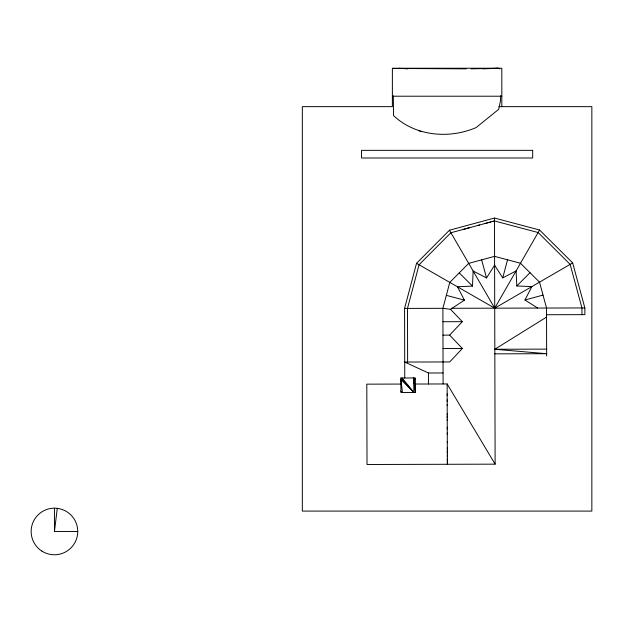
<?xml version="1.0" encoding="UTF-8"?>
<svg xmlns="http://www.w3.org/2000/svg" width="623" height="623" viewBox="0 0 623 623"><rect width="100%" height="100%" fill="white"/><g stroke="black" fill="none" stroke-linecap="round" stroke-linejoin="round"><path stroke-width="0.93" d="M404.755 377.997L404.576 308.416L442.898 308.315L450.522 309.296L464.439 300.154L457.438 286.782L472.507 286.089L473.13 271.013L486.532 277.944L494.6 265.203L502.745 277.905L516.109 270.904L516.802 285.973L531.878 286.596L524.948 299.99L537.696 308.066M77.75 531.466L54.442 531.466L57.285 508.337M404.576 308.416L416.538 263.311L449.44 230.23L494.483 218.042L539.58 229.996L572.662 262.906L584.857 307.941L584.872 314.638L546.542 314.74M502.745 277.905L507.543 259.807M539.58 229.996L494.717 308.183L416.538 263.311M442.969 335.135L449.635 335.119L462.321 321.67L450.522 309.296M449.635 335.119L462.391 348.491L449.705 361.94L404.716 362.056L428.429 372.998L443.07 372.959M516.802 285.973L530.009 272.695M494.833 353.841L546.644 353.708L494.818 349.262L546.55 317.084M572.662 262.906L494.717 308.183L449.44 230.23M463.45 229.357L469.649 227.675M477.677 225.503L479.5 225.004M484.928 223.54L494.491 220.947L538.132 232.527L570.146 264.37L581.944 307.949L581.96 314.646M490.916 221.92L450.904 232.753L419.061 264.759L407.489 308.408L407.621 362.049M492.692 221.438L494.491 220.947M524.948 299.99L543.022 295.1M483.02 68.849L498.236 68.265L499.786 68.849M393.378 68.46L466.23 68.842M471.089 68.849L498.236 68.265M451.737 308.292L584.857 307.941M442.937 321.725L462.321 321.67M443.008 348.545L462.391 348.491M494.818 349.262L546.636 349.121M400.862 378.005L415.354 377.966L415.393 392.459L400.9 392.498L400.862 378.005L413.906 392.467L413.617 377.974L415.354 379.306M400.877 384.072L366.807 384.157L367.017 464.493L495.121 464.158L494.483 218.042M415.37 384.033L447.143 383.955L495.121 464.158M392.373 96.215L501.811 96.215M498.906 106.658L591.85 106.658L591.85 511.086L302.334 511.086L302.334 106.658L392.373 106.658L392.373 68.234L501.811 68.234L501.811 106.658M399.164 68.296L407.722 68.849M393.308 95.864L393.526 115.59C415.424 136.258 449.113 139.17 476.104 127.583L498.68 109.337L500.557 100.513L500.557 95.763M446.341 295.349L464.439 300.154M419.038 130.783L421.654 131.718M400.893 391.119L402.45 392.498L400.862 379.493L413.906 392.467L402.162 378.005M459.237 272.882L472.507 286.089M481.634 259.869L486.532 277.944M415.385 390.8L413.617 377.974L415.393 392.459M546.651 355.982L546.527 308.042L539.518 282.157L520.501 263.241L494.576 256.365L468.691 263.373L449.775 282.39L442.898 308.315L443.101 383.963M447.143 383.955L447.353 464.283L447.345 462.718M447.166 393.868L447.174 395.644M447.182 399.88L447.189 401.368M447.197 404.529L447.197 405.518M447.221 413.555L447.221 414.474M447.228 416.016L447.228 417.768M447.236 419.341L447.236 420.432M447.259 427.137L447.259 429.091M447.267 432.93L447.275 434.278M447.291 441.691L447.298 442.696M447.306 447.781L447.314 448.965M447.314 451.036L447.322 452.991M447.33 455.249L447.33 456.643M447.337 458.855L447.345 461.145M428.429 372.998L428.46 384.002M54.442 508.166L54.442 531.466M532.681 150.353L361.511 150.353L361.511 157.993L532.681 157.993L532.681 150.353M41.858 551.082A23.3 23.3 0 0 0 77.719 532.564A23.3 23.3 0 0 0 43.758 510.767A23.3 23.3 0 0 0 41.858 551.082"/></g></svg>
